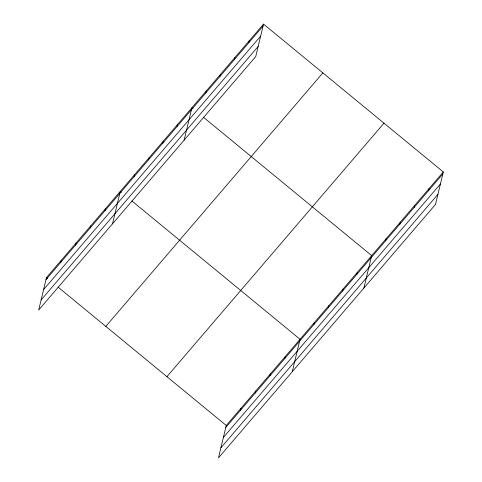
<?xml version="1.0" encoding="UTF-8"?>
<svg xmlns="http://www.w3.org/2000/svg" width="482" height="482" viewBox="0 0 482 482"><rect width="100%" height="100%" fill="white"/><g stroke="black" fill="none" stroke-linecap="round" stroke-linejoin="round"><path stroke-width="0.72" d="M263.534 24.1L46.477 277.602L38.693 310.034L255.749 56.527L263.534 24.1L443.307 171.966L435.523 204.398L218.467 457.9L226.251 425.473L443.307 171.966M60.762 262.329L61.238 260.364M75.523 245.091L75.993 243.127M90.285 227.853L90.755 225.889M105.046 210.616L105.516 208.652M112.493 223.841L120.277 191.414L121.44 192.372M134.129 176.647L134.599 174.683M148.456 159.916L148.926 157.951M162.783 143.184L163.253 141.22M177.105 126.453L177.581 124.489M184.118 140.184L191.902 107.757L193.065 108.715M205.76 92.99L206.23 91.026M220.081 76.258L220.557 74.294M234.409 59.527L234.879 57.563M248.736 42.796L249.206 40.831M240.542 410.2L241.012 408.236M255.303 392.963L255.773 390.992M270.059 375.719L270.535 373.755M284.82 358.481L285.29 356.517M292.267 371.706L300.051 339.28L131.905 200.982M313.909 324.513L314.378 322.548M328.23 307.781L328.706 305.817M342.557 291.05L343.027 289.086M356.885 274.318L357.355 272.354M363.898 288.049L371.682 255.623L203.537 117.325M385.534 240.855L386.004 238.891M399.861 224.124L400.331 222.16M414.189 207.393L414.659 205.428M428.51 190.661L428.986 188.697M46.007 279.572L263.064 26.064M43.591 289.622L260.648 36.12M41.103 299.979L258.159 46.477M105.805 326.398L322.862 72.896M166.929 376.677L383.985 123.169M225.781 427.438L442.838 173.93M223.365 437.487L440.421 183.985M220.883 447.844L437.939 194.342M46.477 277.602L47.64 278.56M58.111 287.17L226.251 425.473"/></g></svg>
